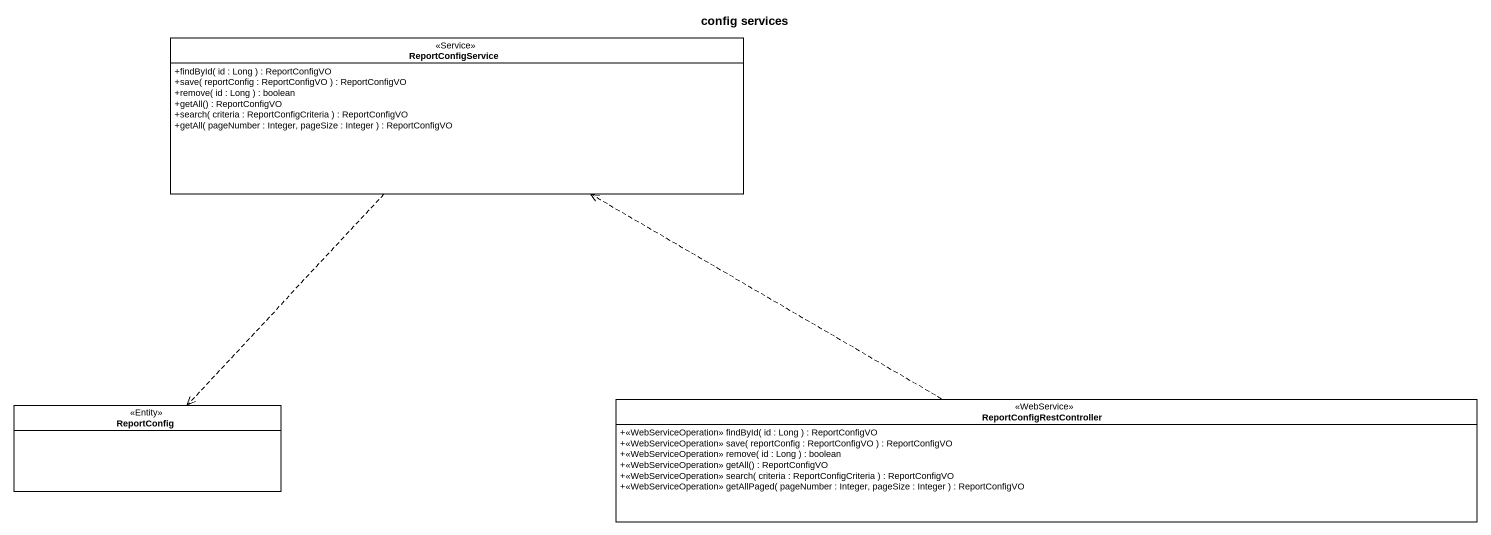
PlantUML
@startuml
title config services
hide circle
hide empty members
skinparam classAttributeIconSize 0
class ReportConfigService <<Service>> {
  +findById( id : Long ) : ReportConfigVO
  +save( reportConfig : ReportConfigVO ) : ReportConfigVO
  +remove( id : Long ) : boolean
  +getAll() : ReportConfigVO
  +search( criteria : ReportConfigCriteria ) : ReportConfigVO
  +getAll( pageNumber : Integer, pageSize : Integer ) : ReportConfigVO
}
class ReportConfig <<Entity>>
class ReportConfigRestController <<WebService>> {
  +<<WebServiceOperation>> findById( id : Long ) : ReportConfigVO
  +<<WebServiceOperation>> save( reportConfig : ReportConfigVO ) : ReportConfigVO
  +<<WebServiceOperation>> remove( id : Long ) : boolean
  +<<WebServiceOperation>> getAll() : ReportConfigVO
  +<<WebServiceOperation>> search( criteria : ReportConfigCriteria ) : ReportConfigVO
  +<<WebServiceOperation>> getAllPaged( pageNumber : Integer, pageSize : Integer ) : ReportConfigVO
}
ReportConfigService ..> ReportConfig
ReportConfigRestController .left.> ReportConfigService
@enduml
